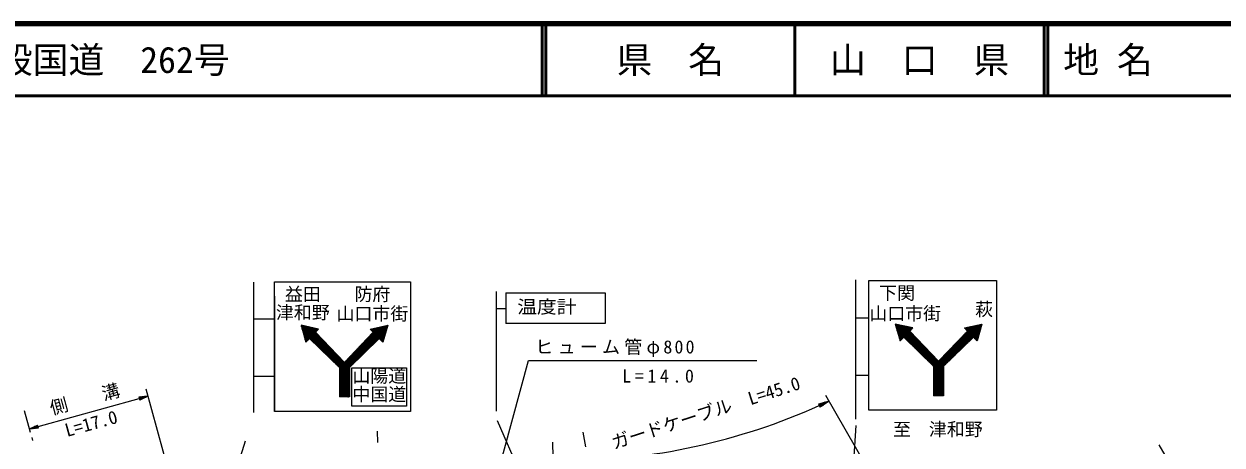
# Model space of a CAD drawing. Units: millimetres, scale not verified. Extents: x 40000 to 680000, y 20000 to 380000.
# Drawn here: x 225537 to 392519, y 321328 to 380000 of the extents above; entities that cross this region are included whole.
import ezdxf
from ezdxf.enums import TextEntityAlignment as Align

# ---------------------------------------------------------------- set-up
doc = ezdxf.new("R2010")
doc.units = ezdxf.units.MM
doc.header["$LTSCALE"] = 1000
for name, color, linetype, lineweight in [('M-BGD', 7, 'Continuous', 25), ('M-BGD-HTXT', 7, 'Continuous', 13), ('M-STR-HTXT', 7, 'Continuous', 13), ('M-STR-STRC', 7, 'Continuous', 25), ('M-TTL', 2, 'Continuous', 140), ('M-TTL-LINE', 7, 'Continuous', 50)]:
    doc.layers.add(name, color=color, linetype=linetype, lineweight=lineweight)
doc.layers.add('M-BGD-TXT', color=7, linetype='Continuous')
doc.layers.add('M-TTL-TXT', color=7, linetype='Continuous')
doc.styles.add('ＭＳ ゴシック', font='')
doc.styles.get('ＭＳ ゴシック').set_extended_font_data('MS Gothic')

msp = doc.modelspace()

# ---------------------------------------------------------------- hatches: boundary and pattern name
at = {"layer": 'M-STR-STRC'}
h = msp.add_hatch(dxfattribs=at)
h.set_pattern_fill('USER', color=256, style=0, pattern_type=2)
h.set_pattern_definition([(90.86478, (688984, 794838), (-99.99161, -1.50931), []), (180.86478, (688984, 794838), (1.50938, -99.99661), [])])
h.paths.add_polyline_path([(266177, 337048), (266589, 337476), (264160, 338007), (264844, 335665), (265354, 336193), (269502, 332127), (270199, 332846)])
h = msp.add_hatch(dxfattribs=at)
h.set_pattern_fill('USER', color=256, style=0, pattern_type=2)
h.set_pattern_definition([(89.13522, (-148585, 794838), (-99.99161, 1.50931), []), (359.13522, (-148585, 794838), (1.50938, 99.99661), [])])
h.paths.add_polyline_path([(274221, 337048), (273809, 337476), (276238, 338007), (275554, 335665), (275045, 336193), (270897, 332127), (270199, 332846)])
h = msp.add_hatch(dxfattribs=at)
h.set_pattern_fill('USER', color=256, style=0, pattern_type=2)
h.set_pattern_definition([(90.86478, (771805, 795006), (-99.99161, -1.50931), []), (180.86478, (771805, 795006), (1.50938, -99.99661), [])])
h.paths.add_polyline_path([(348998, 337216), (349410, 337643), (346981, 338175), (347665, 335833), (348174, 336361), (352323, 332295), (353020, 333013)])
h = msp.add_hatch(dxfattribs=at)
h.set_pattern_fill('USER', color=256, style=0, pattern_type=2)
h.set_pattern_definition([(89.13522, (-65765, 795006), (-99.99161, 1.50931), []), (359.13522, (-65765, 795006), (1.50938, 99.99661), [])])
h.paths.add_polyline_path([(357042, 337216), (356630, 337643), (359059, 338175), (358375, 335833), (357866, 336361), (353718, 332295), (353020, 333013)])
h = msp.add_hatch(dxfattribs=at)
h.set_pattern_fill('USER', color=256, style=0, pattern_type=2)
h.set_pattern_definition([(225, (270406, 328025), (70.7107, -70.7107), []), (315, (270406, 328025), (70.7107, 70.7107), [])])
h.paths.add_polyline_path([(270897, 328025), (269502, 328025), (269502, 332127), (270199, 332846), (270897, 332127)])
h = msp.add_hatch(dxfattribs=at)
h.set_pattern_fill('USER', color=256, style=0, pattern_type=2)
h.set_pattern_definition([(225, (353306, 328192), (70.7107, -70.7107), []), (315, (353306, 328192), (70.7107, 70.7107), [])])
h.paths.add_polyline_path([(353718, 328192), (352323, 328192), (352323, 332295), (353020, 333013), (353718, 332295)])

# ---------------------------------------------------------------- linework, layer by layer
at = {"layer": 'M-BGD'}
for p, q in [((274786, 323276), (274819, 321689)), ((303451, 323111), (303792, 321080)), ((383696, 321337), (392398, 306492))]:
    msp.add_line(p, q, dxfattribs=at)
at = {"layer": 'M-BGD-HTXT'}
for p, q in [((225577, 326152), (226417, 323130)), ((226632, 322360), (226739, 321974))]:
    msp.add_line(p, q, dxfattribs=at)
at = {"layer": 'M-STR-HTXT'}
for p, q in [((246049, 316391), (242547, 329090)), ((227500, 323904), (241608, 327794)), ((242813, 328126), (241553, 327995)), ((241553, 327995), (241664, 327593)), ((241805, 328021), (241564, 327954)), ((241575, 327914), (242057, 328047)), ((242309, 328073), (241586, 327874)), ((241597, 327834), (242561, 328100)), ((242813, 328126), (241608, 327794)), ((241619, 327754), (242583, 328019)), ((242353, 327913), (241630, 327713)), ((241641, 327673), (242123, 327806)), ((241893, 327700), (241652, 327633)), ((242813, 328126), (241664, 327593)), ((337754, 327455), (336289, 327044)), ((337168, 327291), (336353, 326909)), ((336374, 326863), (337461, 327373)), ((337754, 327455), (336396, 326818)), ((337754, 327455), (336502, 326592)), ((342895, 318499), (337312, 328224)), ((336289, 327044), (336502, 326592)), ((336582, 327127), (336311, 326999)), ((336332, 326954), (336875, 327209)), ((336417, 326773), (337503, 327282)), ((337253, 327110), (336438, 326728)), ((336459, 326682), (337003, 326937)), ((336752, 326764), (336481, 326637)), ((226295, 323571), (227444, 324105)), ((226755, 323785), (227478, 323984)), ((227467, 324024), (226985, 323891)), ((227214, 323998), (227455, 324064)), ((227555, 323703), (227444, 324105)), ((226295, 323571), (227500, 323904)), ((226295, 323571), (227555, 323703)), ((227489, 323944), (226525, 323678)), ((227511, 323864), (226547, 323598)), ((226799, 323624), (227522, 323823)), ((227533, 323783), (227051, 323650)), ((227303, 323677), (227544, 323743)), ((299601, 310142), (299230, 321740))]:
    msp.add_line(p, q, dxfattribs=at)
msp.add_lwpolyline([(287000, 300431), (295871, 333090), (327672, 333090)], dxfattribs=at)
msp.add_arc((300299, 407289), 88184, 270.33472, 294.15951, dxfattribs=at)
at = {"layer": 'M-STR-STRC'}
for p, q in [((257543, 344005), (257543, 325871)), ((341437, 344329), (341437, 324950)), ((291396, 326049), (291396, 342732)), ((292687, 342555), (292687, 338260)), ((292687, 342555), (306563, 342555)), ((306563, 342555), (306563, 338260)), ((291396, 340372), (292687, 340372)), ((341437, 339048), (343274, 339048)), ((257543, 338890), (260453, 338890)), ((306563, 338260), (292687, 338260)), ((352323, 332295), (352323, 328192)), ((257543, 330919), (260453, 330919)), ((269502, 332127), (269502, 328025)), ((341437, 331077), (343274, 331077)), ((291487, 324758), (300463, 304044)), ((341489, 324063), (339432, 292050)), ((248989, 298012), (256423, 321919))]:
    msp.add_line(p, q, dxfattribs=at)
for points in [[(260452, 342078), (260452, 326014), (260452, 344081), (279409, 344081), (279409, 326014), (260452, 326014)], [(353718, 332295), (353718, 328192), (352323, 328192)], [(270897, 332127), (270897, 328025), (269502, 328025)]]:
    msp.add_lwpolyline(points, dxfattribs=at)
for points in [[(343308, 326182), (343291, 344248), (361093, 344248), (361093, 326182)], [(266177, 337048), (266589, 337476), (264160, 338007), (264844, 335665), (265354, 336193), (269502, 332127), (270199, 332846)], [(274221, 337048), (273809, 337476), (276238, 338007), (275554, 335665), (275045, 336193), (270897, 332127), (270199, 332846)], [(348998, 337216), (349410, 337643), (346981, 338175), (347665, 335833), (348174, 336361), (352323, 332295), (353020, 333013)], [(357042, 337216), (356630, 337643), (359059, 338175), (358375, 335833), (357866, 336361), (353718, 332295), (353020, 333013)], [(271226, 326735), (271226, 332095), (278850, 332095), (278850, 326735)]]:
    msp.add_lwpolyline(points, close=True, dxfattribs=at)
at = {"layer": 'M-TTL'}
msp.add_line((680000, 380000), (40000, 380000), dxfattribs=at)
at = {"layer": 'M-TTL-LINE'}
for p, q in [((297750, 380000), (297750, 370000)), ((298250, 380000), (298250, 370000)), ((333000, 380000), (333000, 370000)), ((367750, 380000), (367750, 370000)), ((368250, 380000), (368250, 370000)), ((40000, 370000), (680000, 370000))]:
    msp.add_line(p, q, dxfattribs=at)

# ---------------------------------------------------------------- texts
at = {"layer": 'M-BGD-TXT', "style": 'ＭＳ ゴシック'}
msp.add_text('至\u3000津和野', height=1833, dxfattribs=at).set_placement((352909, 322062), align=Align.BOTTOM_CENTER)
at = {"layer": 'M-STR-HTXT', "style": 'ＭＳ ゴシック'}
for s, rotation, p in [('ガードケーブル  L=45.0', 17.87, (321009, 324422)), ('側\u3000\u3000溝', 15.415, (234405, 326326)), ('L=17.0', 15.415, (235289, 322912))]:
    msp.add_text(s, height=1833, rotation=rotation, dxfattribs=at).set_placement(p, align=Align.BOTTOM_CENTER)
at = {"layer": 'M-STR-HTXT', "char_height": 1833, "attachment_point": 8, "style": 'ＭＳ ゴシック'}
for s, insert in [('\\T1.24;ヒューム管φ800', (308047, 333590)), ('\\T1.4;L=14.0', (314171, 330002))]:
    msp.add_mtext(s, dxfattribs=dict(at, insert=insert))
at = {"layer": 'M-STR-STRC', "style": 'ＭＳ ゴシック'}
for s, p in [('益田', (264408, 340886)), ('防府', (274103, 340886)), ('下関', (347229, 341053)), ('津和野', (264408, 338336)), ('山口市街', (274103, 338159)), ('山口市街', (348358, 338194)), ('萩', (359360, 338791)), ('山陽道', (275063, 329502)), ('中国道', (275063, 326937))]:
    msp.add_text(s, height=1833, dxfattribs=at).set_placement(p, align=Align.BOTTOM_CENTER)
at = {"layer": 'M-STR-STRC', "style": 'ＭＳ ゴシック', "width": 1.1}
msp.add_text('温度計', height=1833, dxfattribs=at).set_placement((298413, 339132), align=Align.BOTTOM_CENTER)
at = {"layer": 'M-TTL-TXT', "style": 'ＭＳ ゴシック'}
for s, p in [('県\u3000名', (315625, 375000)), ('山\u3000口\u3000県', (350375, 375000))]:
    msp.add_text(s, height=3666, dxfattribs=at).set_placement(p, align=Align.MIDDLE_CENTER)
for s, p in [('地 名', (370380, 375000)), ('一般国道\u3000262号', (216734, 375000))]:
    msp.add_text(s, height=3666, dxfattribs=at).set_placement(p, align=Align.MIDDLE_LEFT)

doc.saveas('drawing.dxf')
